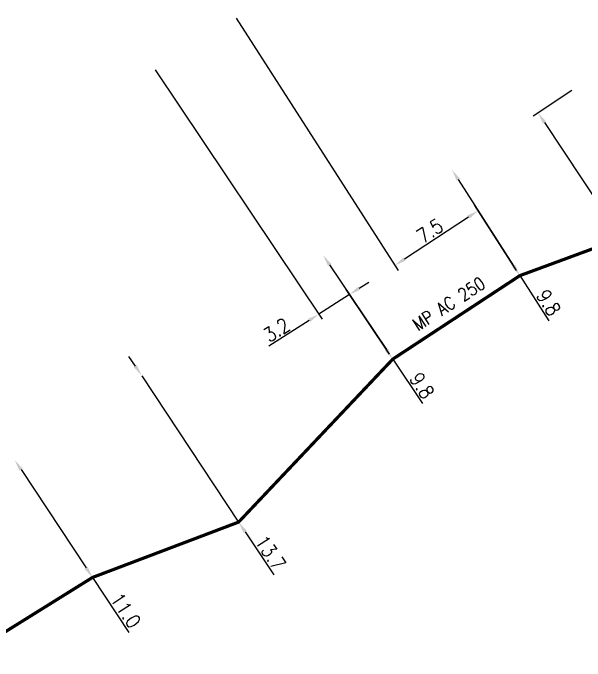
# Model space of a CAD drawing. Header units: millimetres. Extents: x 184000 to 185000, y 128000 to 129000.
# Drawn here: x 184635.6 to 184680.3, y 128620.8 to 128671.4 of the extents above; entities that cross this region are included whole.
import ezdxf
from ezdxf.enums import TextEntityAlignment as Align

# ---------------------------------------------------------------- set-up
doc = ezdxf.new("R2010")
doc.units = ezdxf.units.MM
doc.header["$PDMODE"] = 34
doc.layers.get('DEFPOINTS').update_dxf_attribs({"linetype": 'CONTINUOUS'})
doc.layers.add('G_120', color=4, linetype='CONTINUOUS')
doc.styles.get("Standard").update_dxf_attribs({"font": 'romans.shx', "width": 0.85})
doc.linetypes.add('G_typB_AP', pattern='A,5,-0.3,["o",Standard,S=1.5,R=0,X=0,Y=-0.5],-1.65', length=6.95)
doc.dimstyles.get("Standard").update_dxf_attribs({"dimtxt": 1.5, "dimasz": 1.2, "dimexe": 0.625, "dimexo": 0.625, "dimgap": 0.25, "dimtad": 1, "dimdec": 1, "dimzin": 0, "dimdsep": 46, "dimtxsty": 'Standard', "dimcen": -0.5, "dimadec": 0, "dimazin": 0, "dimtfac": 1, "dimtdec": 1, "dimtmove": 0, "dimatfit": 3, "dimfxl": 0, "dimtolj": 1, "dimtzin": 0, "dimarcsym": 0})

# ---------------------------------------------------------------- blocks, each defined once
blk = doc.blocks.new('*D743')
at = {"layer": 'DEFPOINTS', "color": 0, "linetype": 'Continuous', "transparency": 16777216}
for p in [(184646.485, 128667.323), (184659.514, 128647.875), (184665.281, 128644.363)]:
    blk.add_point(p, dxfattribs=at)
at = {"layer": 'G_120', "color": 0, "linetype": 'Continuous', "lineweight": -2, "transparency": 16777216}
for p, q in [((184646.746, 128666.933), (184659.775, 128647.485)), ((184662.658, 128649.893), (184663.416, 128650.38)), ((184661.901, 128649.407), (184659.514, 128647.875)), ((184665.02, 128644.752), (184661.64, 128649.797)), ((184658.757, 128647.388), (184655.615, 128645.37))]:
    blk.add_line(p, q, dxfattribs=at)
at = {"layer": 'G_120', "color": 0, "linetype": 'Continuous', "transparency": 16777216}
for points in [[(184662.577, 128650.02), (184662.739, 128649.767), (184661.901, 128649.407)], [(184658.676, 128647.514), (184658.838, 128647.262), (184659.514, 128647.875)]]:
    blk.add_solid(points, dxfattribs=at)
at = {"layer": 'G_120', "color": 0, "linetype": 'Continuous', "transparency": 16777216, "insert": (184656.21, 128646.644), "char_height": 1.125, "attachment_point": 5, "rotation": 32.7049}
blk.add_mtext('\\A1;3.2', dxfattribs=at)
blk = doc.blocks.new('*D744')
at = {"layer": 'DEFPOINTS', "color": 0, "linetype": 'Continuous', "transparency": 16777216}
for p in [(184669.91, 128659.127), (184669.91, 128659.127), (184675.205, 128650.881)]:
    blk.add_point(p, dxfattribs=at)
at = {"layer": 'G_120', "color": 0, "linetype": 'Continuous', "lineweight": -2, "transparency": 16777216}
for p, q in [((184670.397, 128658.37), (184674.719, 128651.638)), ((184675.205, 128650.881), (184677.463, 128647.365))]:
    blk.add_line(p, q, dxfattribs=at)
at = {"layer": 'G_120', "color": 0, "linetype": 'Continuous', "transparency": 16777216}
for points in [[(184670.523, 128658.451), (184670.27, 128658.289), (184669.91, 128659.127)], [(184674.845, 128651.719), (184674.593, 128651.557), (184675.205, 128650.881)]]:
    blk.add_solid(points, dxfattribs=at)
at = {"layer": 'G_120', "color": 0, "linetype": 'Continuous', "transparency": 16777216, "insert": (184677.452, 128648.771), "char_height": 1.125, "attachment_point": 5, "rotation": 302.7049}
blk.add_mtext('\\A1;9.8', dxfattribs=at)
blk = doc.blocks.new('*D745')
at = {"layer": 'DEFPOINTS', "color": 0, "linetype": 'Continuous', "transparency": 16777216}
for p in [(184652.794, 128671.374), (184665.442, 128651.675), (184675.205, 128650.881)]:
    blk.add_point(p, dxfattribs=at)
at = {"layer": 'G_120', "color": 0, "linetype": 'Continuous', "lineweight": -2, "transparency": 16777216}
for p, q in [((184653.047, 128670.98), (184665.695, 128651.281)), ((184674.952, 128651.275), (184671.699, 128656.342)), ((184671.199, 128655.454), (184666.195, 128652.169))]:
    blk.add_line(p, q, dxfattribs=at)
at = {"layer": 'G_120', "color": 0, "linetype": 'Continuous', "transparency": 16777216}
for points in [[(184671.117, 128655.579), (184671.282, 128655.329), (184671.952, 128655.948)], [(184666.112, 128652.295), (184666.277, 128652.044), (184665.442, 128651.675)]]:
    blk.add_solid(points, dxfattribs=at)
at = {"layer": 'G_120', "color": 0, "linetype": 'Continuous', "transparency": 16777216, "insert": (184668.179, 128654.369), "char_height": 1.125, "attachment_point": 5, "rotation": 33.2767}
blk.add_mtext('\\A1;7.5', dxfattribs=at)
blk = doc.blocks.new('*D746')
at = {"layer": 'DEFPOINTS', "color": 0, "linetype": 'Continuous', "transparency": 16777216}
for p in [(184659.854, 128652.463), (184659.854, 128652.463), (184665.281, 128644.363)]:
    blk.add_point(p, dxfattribs=at)
at = {"layer": 'G_120', "color": 0, "linetype": 'Continuous', "lineweight": -2, "transparency": 16777216}
for p, q in [((184660.355, 128651.715), (184664.78, 128645.11)), ((184665.281, 128644.363), (184667.606, 128640.891))]:
    blk.add_line(p, q, dxfattribs=at)
at = {"layer": 'G_120', "color": 0, "linetype": 'Continuous', "transparency": 16777216}
for points in [[(184660.479, 128651.798), (184660.23, 128651.632), (184659.854, 128652.463)], [(184664.904, 128645.194), (184664.655, 128645.027), (184665.281, 128644.363)]]:
    blk.add_solid(points, dxfattribs=at)
at = {"layer": 'G_120', "color": 0, "linetype": 'Continuous', "transparency": 16777216, "insert": (184667.568, 128642.297), "char_height": 1.125, "attachment_point": 5, "rotation": 303.8207}
blk.add_mtext('\\A1;9.8', dxfattribs=at)
blk = doc.blocks.new('*D747')
at = {"layer": 'DEFPOINTS', "color": 0, "linetype": 'Continuous', "transparency": 16777216}
for p in [(184645.683, 128643.072), (184645.683, 128643.072), (184653.251, 128631.652)]:
    blk.add_point(p, dxfattribs=at)
at = {"layer": 'G_120', "color": 0, "linetype": 'Continuous', "lineweight": -2, "transparency": 16777216}
for p, q in [((184645.186, 128643.822), (184644.689, 128644.572)), ((184645.683, 128643.072), (184653.251, 128631.652)), ((184653.748, 128630.902), (184655.987, 128627.523))]:
    blk.add_line(p, q, dxfattribs=at)
at = {"layer": 'G_120', "color": 0, "linetype": 'Continuous', "transparency": 16777216}
for points in [[(184645.311, 128643.905), (184645.061, 128643.739), (184645.683, 128643.072)], [(184653.873, 128630.984), (184653.623, 128630.819), (184653.251, 128631.652)]]:
    blk.add_solid(points, dxfattribs=at)
at = {"layer": 'G_120', "color": 0, "linetype": 'Continuous', "transparency": 16777216, "insert": (184655.741, 128629.252), "char_height": 1.125, "attachment_point": 5, "rotation": 303.5325}
blk.add_mtext('\\A1;13.7', dxfattribs=at)
blk = doc.blocks.new('*D749')
at = {"layer": 'DEFPOINTS', "color": 0, "linetype": 'Continuous', "transparency": 16777216}
for p in [(184635.764, 128636.498), (184635.764, 128636.498), (184641.84, 128627.329)]:
    blk.add_point(p, dxfattribs=at)
at = {"layer": 'G_120', "color": 0, "linetype": 'Continuous', "lineweight": -2, "transparency": 16777216}
for p, q in [((184636.261, 128635.748), (184641.343, 128628.079)), ((184641.84, 128627.329), (184644.689, 128623.03))]:
    blk.add_line(p, q, dxfattribs=at)
at = {"layer": 'G_120', "color": 0, "linetype": 'Continuous', "transparency": 16777216}
for points in [[(184636.386, 128635.831), (184636.136, 128635.665), (184635.764, 128636.498)], [(184641.468, 128628.162), (184641.218, 128627.996), (184641.84, 128627.329)]]:
    blk.add_solid(points, dxfattribs=at)
at = {"layer": 'G_120', "color": 0, "linetype": 'Continuous', "transparency": 16777216, "insert": (184644.443, 128624.758), "char_height": 1.125, "attachment_point": 5, "rotation": 303.5325}
blk.add_mtext('\\A1;11.0', dxfattribs=at)
blk = doc.blocks.new('*D752')
at = {"layer": 'DEFPOINTS', "color": 0, "linetype": 'Continuous', "transparency": 16777216}
for p in [(184679.663, 128665.59), (184676.625, 128663.577), (184686.623, 128655.087)]:
    blk.add_point(p, dxfattribs=at)
at = {"layer": 'G_120', "color": 0, "linetype": 'Continuous', "lineweight": -2, "transparency": 16777216}
for p, q in [((184679.272, 128665.331), (184676.235, 128663.318)), ((184677.123, 128662.827), (184683.089, 128653.824)), ((184686.233, 128654.828), (184683.195, 128652.815)), ((184683.586, 128653.074), (184686.322, 128648.946))]:
    blk.add_line(p, q, dxfattribs=at)
at = {"layer": 'G_120', "color": 0, "linetype": 'Continuous', "transparency": 16777216}
for points in [[(184677.248, 128662.91), (184676.998, 128662.744), (184676.625, 128663.577)], [(184683.214, 128653.907), (184682.964, 128653.742), (184683.586, 128653.074)]]:
    blk.add_solid(points, dxfattribs=at)
at = {"layer": 'G_120', "color": 0, "linetype": 'Continuous', "transparency": 16777216, "insert": (184686.076, 128650.674), "char_height": 1.125, "attachment_point": 5, "rotation": 303.5325}
blk.add_mtext('\\A1;12.6', dxfattribs=at)

msp = doc.modelspace()

# ---------------------------------------------------------------- linework, layer by layer
at = {"layer": 'G_120', "linetype": 'G_typB_AP', "const_width": 0.25}
msp.add_lwpolyline([(184762.061, 128641.941), (184751.942, 128639.755), (184744.72, 128638.195), (184734.765, 128644.896), (184734.765, 128644.896), (184727.219, 128649.865), (184724.822, 128651.443), (184724.822, 128651.443), (184719.494, 128654.913), (184717.999, 128652.642), (184716.285, 128649.703), (184714.037, 128646.995), (184708.03, 128649.421), (184699.023, 128653.058), (184699.023, 128653.058), (184689.846, 128654.56), (184689.846, 128654.56), (184686.623, 128655.087), (184686.623, 128655.087), (184675.205, 128650.881), (184665.281, 128644.363), (184653.251, 128631.652), (184641.84, 128627.329), (184631.57, 128620.934)], dxfattribs=at)

# ---------------------------------------------------------------- texts
at = {"layer": 'G_120', "linetype": 'Continuous', "width": 0.85}
msp.add_text('MP AC 250', height=1, rotation=33.0391, dxfattribs=at).set_placement((184669.656, 128648.685), align=Align.MIDDLE)

# ---------------------------------------------------------------- dimensions: what is measured, and where the dimension line sits
at = {"layer": 'G_120', "linetype": 'Continuous'}
for base, p1, p2, angle, text, picture, middle in [((184665.442, 128651.675), (184675.205, 128650.881), (184652.794, 128671.374), 33.2767, '7.5', '*D745', (184668.591, 128653.742)), ((184659.514, 128647.875), (184665.281, 128644.363), (184646.485, 128667.323), 32.7049, '3.2', '*D743', (184656.615, 128646.013))]:
    dim = msp.add_linear_dim(base=base, p1=p1, p2=p2, angle=angle, text=text, dimstyle='Standard', override={"dimscale": 0.75, "dimatfit": 0}, dxfattribs=at)
    dim.commit()
    dim.dimension.update_dxf_attribs({"geometry": picture, "text_midpoint": middle, "dimtype": 160})
for base, p1, p2, angle, override, picture, middle in [((184676.625, 128663.577), (184686.623, 128655.087), (184679.663, 128665.59), 303.5325, {"dimscale": 0.75}, '*D752', (184685.451, 128650.26)), ((184669.91, 128659.127), (184675.205, 128650.881), (184669.91, 128659.127), 302.7049, {"dimscale": 0.75}, '*D744', (184676.821, 128648.365)), ((184659.854, 128652.463), (184665.281, 128644.363), (184659.854, 128652.463), 303.8207, {"dimscale": 0.75}, '*D746', (184666.944, 128641.879)), ((184645.683, 128643.072), (184653.251, 128631.652), (184645.683, 128643.072), 303.5325, {"dimscale": 0.75, "dimatfit": 0}, '*D747', (184655.116, 128628.837)), ((184635.764, 128636.498), (184641.84, 128627.329), (184635.764, 128636.498), 303.5325, {"dimscale": 0.75}, '*D749', (184643.818, 128624.344))]:
    dim = msp.add_linear_dim(base=base, p1=p1, p2=p2, angle=angle, dimstyle='Standard', override=override, dxfattribs=at)
    dim.commit()
    dim.dimension.update_dxf_attribs({"geometry": picture, "text_midpoint": middle, "dimtype": 160})

doc.saveas('drawing.dxf')
